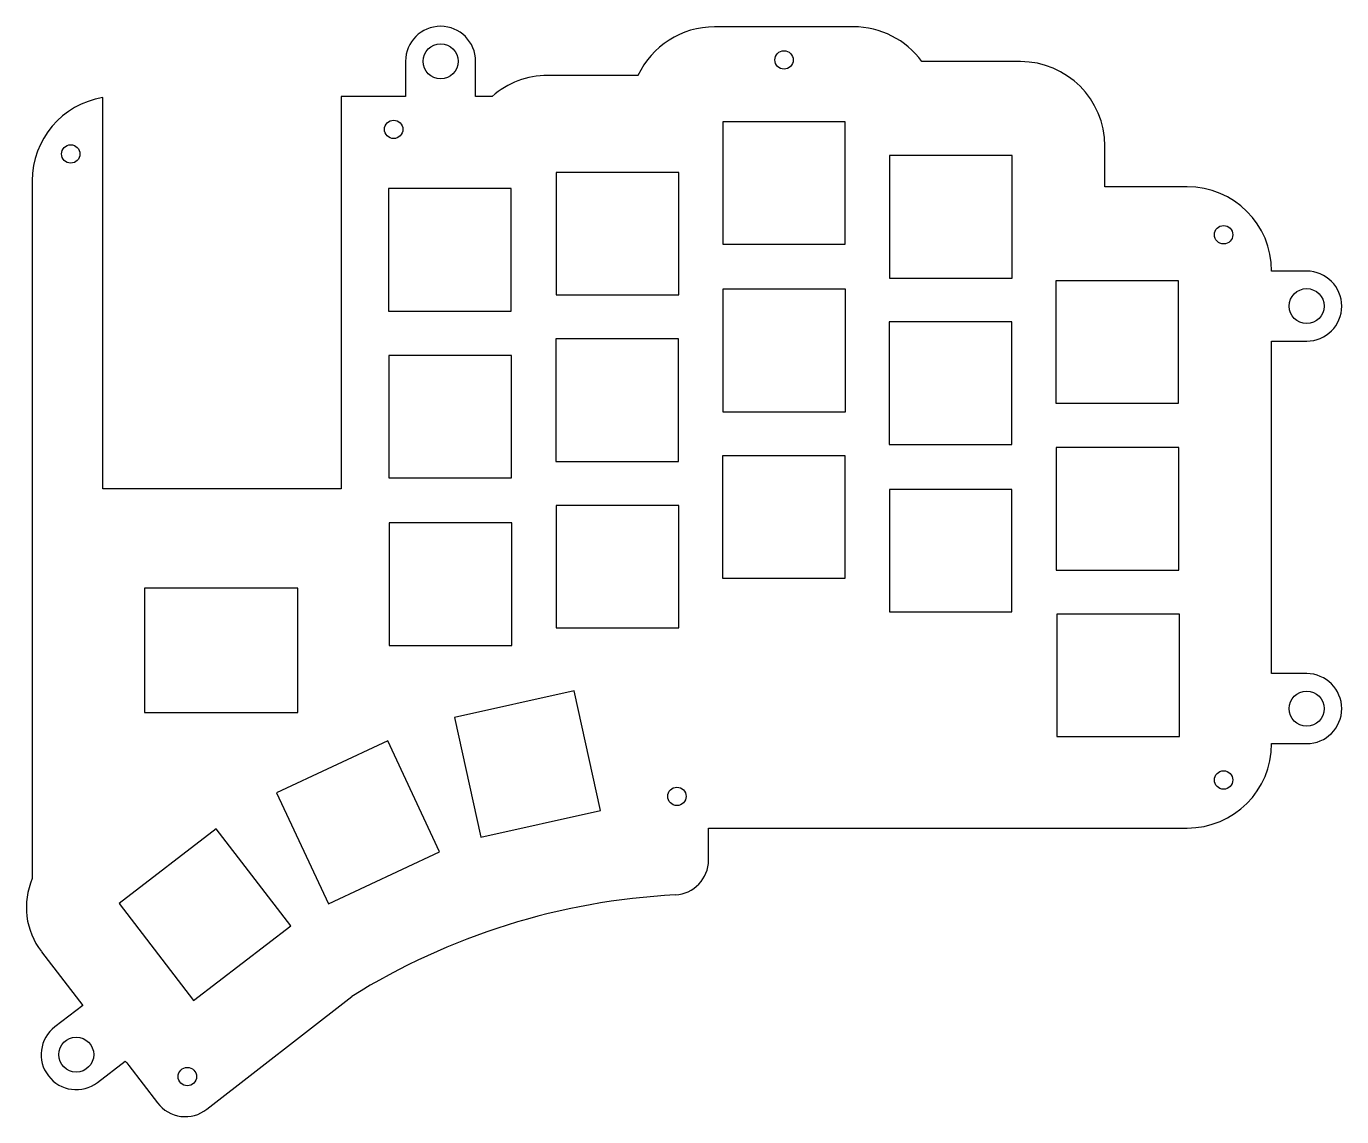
# Model space of a CAD drawing. Header units: millimetres. Extents: x 18 to 168, y -119 to 6.
import ezdxf

# ---------------------------------------------------------------- set-up
doc = ezdxf.new("R2010")
doc.units = ezdxf.units.MM
doc.layers.get('0').update_dxf_attribs({"linetype": 'CONTINUOUS'})

msp = doc.modelspace()

# ---------------------------------------------------------------- linework, layer by layer
for p, q in [((112.31, 5.77), (96.43, 5.77)), ((61.16, 1.83), (61.16, -2.17)), ((69.16, -2.17), (69.16, 1.83)), ((131.36, 1.8), (120.1, 1.8)), ((87.7, 0.21), (77.38, 0.21)), ((26.58, -47), (26.58, -2.3)), ((61.16, -2.17), (53.8, -2.17)), ((53.8, -2.17), (53.8, -47)), ((71.04, -2.17), (69.16, -2.17)), ((141, -12.49), (141, -7.84)), ((18.53, -11.81), (18.53, -91.5)), ((150.41, -12.49), (141, -12.49)), ((164.05, -22.13), (160.05, -22.13)), ((160.05, -68.1), (160.05, -30.13)), ((160.05, -30.13), (164.05, -30.13)), ((53.8, -47), (26.58, -47)), ((164.05, -68.1), (160.05, -68.1)), ((160.05, -76.1), (164.05, -76.1)), ((95.75, -89.38), (95.75, -85.74)), ((95.75, -85.74), (150.41, -85.74)), ((19.58, -99.86), (24.29, -106)), ((38.47, -117.86), (55.02, -104.96)), ((24.29, -106), (21.12, -108.44)), ((25.99, -114.78), (29.16, -112.35)), ((29.16, -112.35), (29.32, -112.56)), ((29.32, -112.56), (29.55, -112.86)), ((29.55, -112.86), (32.83, -117.14))]:
    msp.add_line(p, q)
for points in [[(97.37, -5.08), (97.37, -19.07), (111.37, -19.07), (111.37, -5.08)], [(130.43, -8.92), (116.43, -8.92), (116.43, -22.92), (130.43, -22.92)], [(78.35, -10.85), (78.35, -24.85), (92.36, -24.85), (92.36, -10.85)], [(59.22, -12.71), (59.22, -26.71), (73.22, -26.71), (73.22, -12.71)], [(149.42, -37.23), (149.42, -23.23), (135.42, -23.23), (135.42, -37.23)], [(97.39, -38.2), (111.39, -38.2), (111.39, -24.2), (97.39, -24.2)], [(116.39, -27.93), (116.39, -41.93), (130.38, -41.93), (130.38, -27.93)], [(92.31, -29.86), (78.31, -29.86), (78.31, -43.86), (92.31, -43.86)], [(59.26, -45.75), (73.26, -45.75), (73.26, -31.75), (59.26, -31.75)], [(111.34, -43.21), (97.34, -43.21), (97.34, -57.21), (111.34, -57.21)], [(149.46, -42.27), (135.46, -42.27), (135.46, -56.27), (149.46, -56.27)], [(130.4, -61.06), (130.4, -47.06), (116.4, -47.06), (116.4, -61.06)], [(78.35, -62.89), (92.35, -62.89), (92.35, -48.9), (78.35, -48.9)], [(73.28, -50.87), (59.28, -50.87), (59.28, -64.87), (73.28, -64.87)], [(48.84, -72.55), (48.84, -58.35), (31.34, -58.35), (31.34, -72.55)], [(135.51, -75.3), (149.51, -75.3), (149.51, -61.3), (135.51, -61.3)], [(69.77, -86.77), (83.43, -83.74), (80.4, -70.07), (66.74, -73.1)], [(52.35, -94.38), (65.04, -88.47), (59.12, -75.78), (46.43, -81.7)], [(36.96, -105.45), (48.07, -96.92), (39.54, -85.82), (28.44, -94.34)]]:
    msp.add_lwpolyline(points, close=True)
for centre, radius in [((65.16, 1.83), 2), ((104.37, 1.99), 1.05), ((59.8, -5.94), 1.05), ((22.93, -8.75), 1.05), ((154.56, -17.98), 1.05), ((164.05, -26.13), 2), ((164.05, -72.1), 2), ((154.56, -80.25), 1.05), ((92.14, -82.12), 1.05), ((23.55, -111.61), 2), ((36.24, -114.12), 1.05)]:
    msp.add_circle(centre, radius)
for centre, radius, start, end in [((65.16, 1.83), 4, 0, 180), ((96.43, -3.87), 9.64, 90, 154.9541), ((112.31, -3.87), 9.64, 36.0198, 90), ((131.36, -7.84), 9.64, 0, 90), ((77.38, -9.43), 9.64, 90, 131.1428), ((28.17, -11.81), 9.64, 99.481, 180), ((150.41, -22.13), 9.64, 0, 90), ((164.05, -26.13), 4, -90, 90), ((164.05, -72.1), 4, -90, 90), ((150.41, -76.1), 9.64, -90, 0), ((91.75, -89.38), 4, 272.9194, 360), ((26.16, -94.79), 8.3, 156.64, 217.5612), ((95.9, -170.63), 77.35, 92.9194, 121.902), ((23.55, -111.61), 4, 127.4993, 307.4993), ((36.01, -114.7), 4, 217.4589, 307.9284)]:
    msp.add_arc(centre, radius, start, end)

doc.saveas('drawing.dxf')
